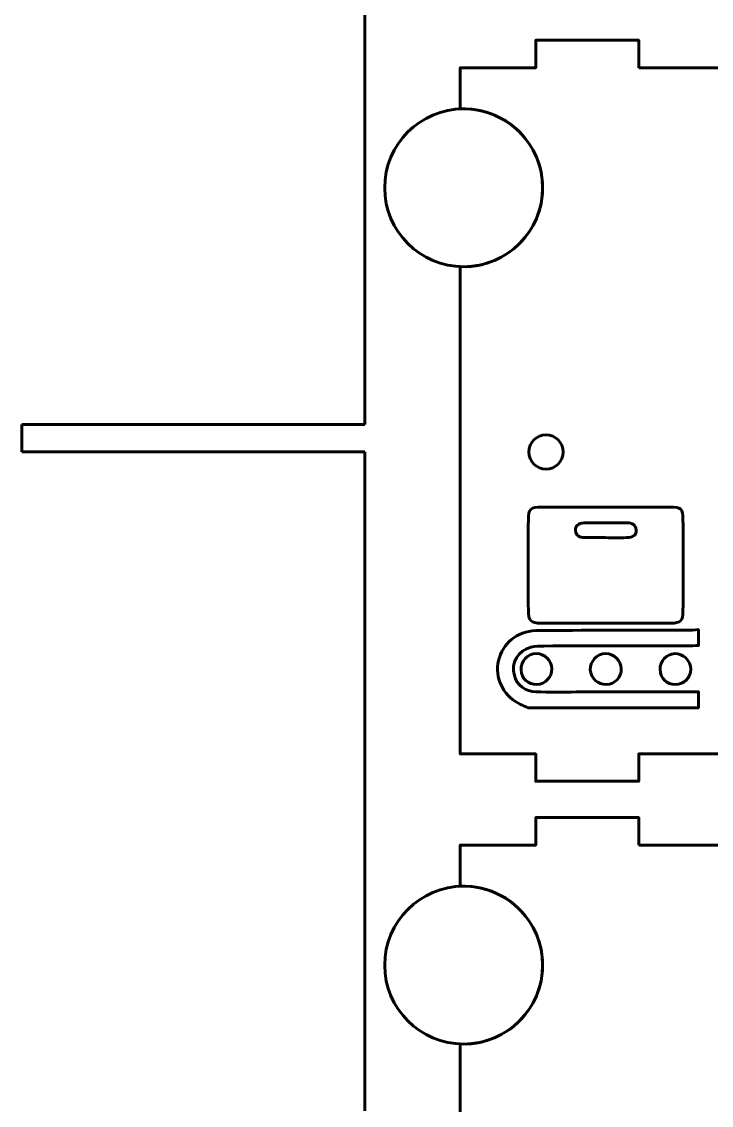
# Model space of a CAD drawing. Header units: millimetres. Extents: x -979 to -10, y -1484 to -29.
# Drawn here: x -197 to -96.6, y -530.6 to -372.7 of the extents above; entities that cross this region are included whole.
import ezdxf

# ---------------------------------------------------------------- set-up
doc = ezdxf.new("R2010")
doc.units = ezdxf.units.MM
doc.linetypes.add('K5LT_BASIC', pattern=[0])

# ---------------------------------------------------------------- blocks, each defined once
blk = doc.blocks.new('U88')
at = {"color": 150, "linetype": 'K5LT_BASIC', "lineweight": 60, "true_color": 0x0080ff}
for start, end in [(0, 180), (180, 0)]:
    blk.add_arc((-132.64, -396.87), 11.5, start, end, dxfattribs=at)
blk = doc.blocks.new('U87')
at = {"color": 150, "linetype": 'K5LT_BASIC', "lineweight": 60, "true_color": 0x0080ff}
blk.add_lwpolyline([(-107.14, -379.37), (-47.14, -379.37), (-47.14, -375.37), (-32.14, -375.37), (-32.14, -379.37), (-21.14, -379.37), (-21.14, -385.38, 1.044466), (-21.14, -408.36), (-21.14, -479.37), (-32.14, -479.37), (-32.14, -483.37), (-47.14, -483.37), (-47.14, -479.37), (-107.14, -479.37), (-107.14, -483.37), (-122.14, -483.37), (-122.14, -479.37), (-133.14, -479.37), (-133.14, -408.36, 1.044466), (-133.14, -385.38), (-133.14, -379.37), (-122.14, -379.37), (-122.14, -375.37), (-107.14, -375.37)], format="xyb", close=True, dxfattribs=at)
blk.add_circle((-120.64, -435.37), 2.5, dxfattribs=at)
blk.add_blockref('U88', (0, 0))
blk = doc.blocks.new('U95')
at = {"color": 150, "linetype": 'K5LT_BASIC', "lineweight": 60, "true_color": 0x0080ff}
for start, end in [(0, 180), (180, 0)]:
    blk.add_arc((-132.64, -510.16), 11.5, start, end, dxfattribs=at)
blk = doc.blocks.new('U94')
at = {"color": 150, "linetype": 'K5LT_BASIC', "lineweight": 60, "true_color": 0x0080ff}
blk.add_lwpolyline([(-107.14, -492.66), (-47.14, -492.66), (-47.14, -488.66), (-32.14, -488.66), (-32.14, -492.66), (-21.14, -492.66), (-21.14, -498.67, 1.044466), (-21.14, -521.65), (-21.14, -592.66), (-32.14, -592.66), (-32.14, -596.66), (-47.14, -596.66), (-47.14, -592.66), (-107.14, -592.66), (-107.14, -596.66), (-122.14, -596.66), (-122.14, -592.66), (-133.14, -592.66), (-133.14, -521.65, 1.044466), (-133.14, -498.67), (-133.14, -492.66), (-122.14, -492.66), (-122.14, -488.66), (-107.14, -488.66)], format="xyb", close=True, dxfattribs=at)
blk.add_blockref('U95', (0, 0))
blk = doc.blocks.new('U114')
at = {"color": 150, "linetype": 'K5LT_BASIC', "lineweight": 60, "true_color": 0x0080ff}
for points, knots in [([(-111.96, -443.4), (-108.84, -443.4), (-105.72, -443.39), (-102.61, -443.4), (-100.96, -443.4), (-100.7, -443.64), (-100.7, -445.22), (-100.68, -449.65), (-100.68, -454.09), (-100.7, -458.52), (-100.7, -460.01), (-101.01, -460.32), (-102.5, -460.32), (-108.79, -460.33), (-115.07, -460.33), (-121.35, -460.32), (-122.87, -460.32), (-123.22, -459.95), (-123.22, -458.4), (-123.24, -454.02), (-123.24, -449.63), (-123.22, -445.25), (-123.22, -443.7), (-122.9, -443.4), (-121.31, -443.4), (-118.19, -443.39), (-115.07, -443.4), (-111.96, -443.4)], [0, 0, 0, 0, 0.111111, 0.111111, 0.111111, 0.222222, 0.222222, 0.222222, 0.333333, 0.333333, 0.333333, 0.444444, 0.444444, 0.444444, 0.555556, 0.555556, 0.555556, 0.666667, 0.666667, 0.666667, 0.777778, 0.777778, 0.777778, 0.888889, 0.888889, 0.888889, 1, 1, 1, 1]), ([(-111.97, -447.86), (-111.97, -447.86), (-111.97, -447.86), (-111.97, -447.86), (-110.95, -447.86), (-109.93, -447.89), (-108.91, -447.86), (-107.95, -447.83), (-107.46, -447.43), (-107.51, -446.75), (-107.57, -445.95), (-108.12, -445.71), (-108.83, -445.71), (-110.92, -445.71), (-113.01, -445.69), (-115.1, -445.72), (-115.95, -445.74), (-116.39, -446.17), (-116.34, -446.82), (-116.29, -447.63), (-115.74, -447.86), (-115.03, -447.86), (-114.01, -447.86), (-112.99, -447.86), (-111.97, -447.86)], [0, 0, 0, 0, 0.125, 0.125, 0.125, 0.25, 0.25, 0.25, 0.375, 0.375, 0.375, 0.5, 0.5, 0.5, 0.625, 0.625, 0.625, 0.75, 0.75, 0.75, 0.875, 0.875, 0.875, 1, 1, 1, 1]), ([(-123.29, -472.65), (-123.64, -472.49), (-123.99, -472.33), (-124.34, -472.17), (-126.67, -471.09), (-128, -468.69), (-127.65, -466.23), (-127.28, -463.69), (-125.26, -461.74), (-122.66, -461.45), (-121.98, -461.37), (-121.3, -461.37), (-120.62, -461.37), (-113.81, -461.36), (-106.99, -461.37), (-100.18, -461.36), (-99.6, -461.36), (-99.02, -461.29), (-98.44, -461.25), (-98.44, -462.03), (-98.44, -462.81), (-98.44, -463.58), (-98.98, -463.6), (-99.51, -463.64), (-100.05, -463.64), (-107.01, -463.64), (-113.97, -463.64), (-120.94, -463.65), (-121.56, -463.65), (-122.21, -463.67), (-122.82, -463.81), (-124.72, -464.26), (-125.78, -466.09), (-125.26, -467.96), (-124.89, -469.33), (-123.67, -470.29), (-122.11, -470.33), (-120.16, -470.38), (-118.21, -470.36), (-116.26, -470.35), (-110.32, -470.34), (-104.38, -470.32), (-98.44, -470.31), (-98.44, -471.09), (-98.44, -471.87), (-98.44, -472.65), (-106.72, -472.65), (-115.01, -472.65), (-123.29, -472.65)], [0, 0, 0, 0, 0.0625, 0.0625, 0.0625, 0.125, 0.125, 0.125, 0.1875, 0.1875, 0.1875, 0.25, 0.25, 0.25, 0.3125, 0.3125, 0.3125, 0.375, 0.375, 0.375, 0.4375, 0.4375, 0.4375, 0.5, 0.5, 0.5, 0.5625, 0.5625, 0.5625, 0.625, 0.625, 0.625, 0.6875, 0.6875, 0.6875, 0.75, 0.75, 0.75, 0.8125, 0.8125, 0.8125, 0.875, 0.875, 0.875, 0.9375, 0.9375, 0.9375, 1, 1, 1, 1]), ([(-119.79, -466.97), (-119.76, -468.18), (-120.75, -469.21), (-121.97, -469.26), (-123.24, -469.3), (-124.22, -468.4), (-124.28, -467.14), (-124.34, -465.84), (-123.33, -464.76), (-122.06, -464.76), (-120.85, -464.76), (-119.82, -465.77), (-119.79, -466.97)], [0, 0, 0, 0, 0.25, 0.25, 0.25, 0.5, 0.5, 0.5, 0.75, 0.75, 0.75, 1, 1, 1, 1]), ([(-109.68, -466.98), (-109.65, -468.21), (-110.61, -469.21), (-111.86, -469.25), (-113.09, -469.29), (-114.13, -468.34), (-114.2, -467.13), (-114.27, -465.89), (-113.21, -464.77), (-111.95, -464.76), (-110.74, -464.76), (-109.71, -465.77), (-109.68, -466.98)], [0, 0, 0, 0, 0.25, 0.25, 0.25, 0.5, 0.5, 0.5, 0.75, 0.75, 0.75, 1, 1, 1, 1]), ([(-101.8, -469.26), (-103.06, -469.27), (-104.02, -468.33), (-104.04, -467.07), (-104.07, -465.83), (-103.12, -464.81), (-101.9, -464.76), (-100.63, -464.71), (-99.57, -465.75), (-99.58, -467.04), (-99.59, -468.29), (-100.55, -469.25), (-101.8, -469.26)], [0, 0, 0, 0, 0.25, 0.25, 0.25, 0.5, 0.5, 0.5, 0.75, 0.75, 0.75, 1, 1, 1, 1])]:
    blk.add_open_spline(points, degree=3, knots=knots, dxfattribs=at)

msp = doc.modelspace()

# ---------------------------------------------------------------- linework, layer by layer
at = {"color": 150, "linetype": 'K5LT_BASIC', "lineweight": 60, "true_color": 0x0080ff}
for p, q in [((-147.01, -431.37), (-147.01, -335.37)), ((-197.01, -435.37), (-197.01, -431.37)), ((-197.01, -431.37), (-147.01, -431.37)), ((-147.01, -435.37), (-197.01, -435.37)), ((-147.01, -531.37), (-147.01, -435.37))]:
    msp.add_line(p, q, dxfattribs=at)

# ---------------------------------------------------------------- block references
for name in ['U87', 'U114', 'U94']:
    msp.add_blockref(name, (0, 0))

doc.saveas('drawing.dxf')
